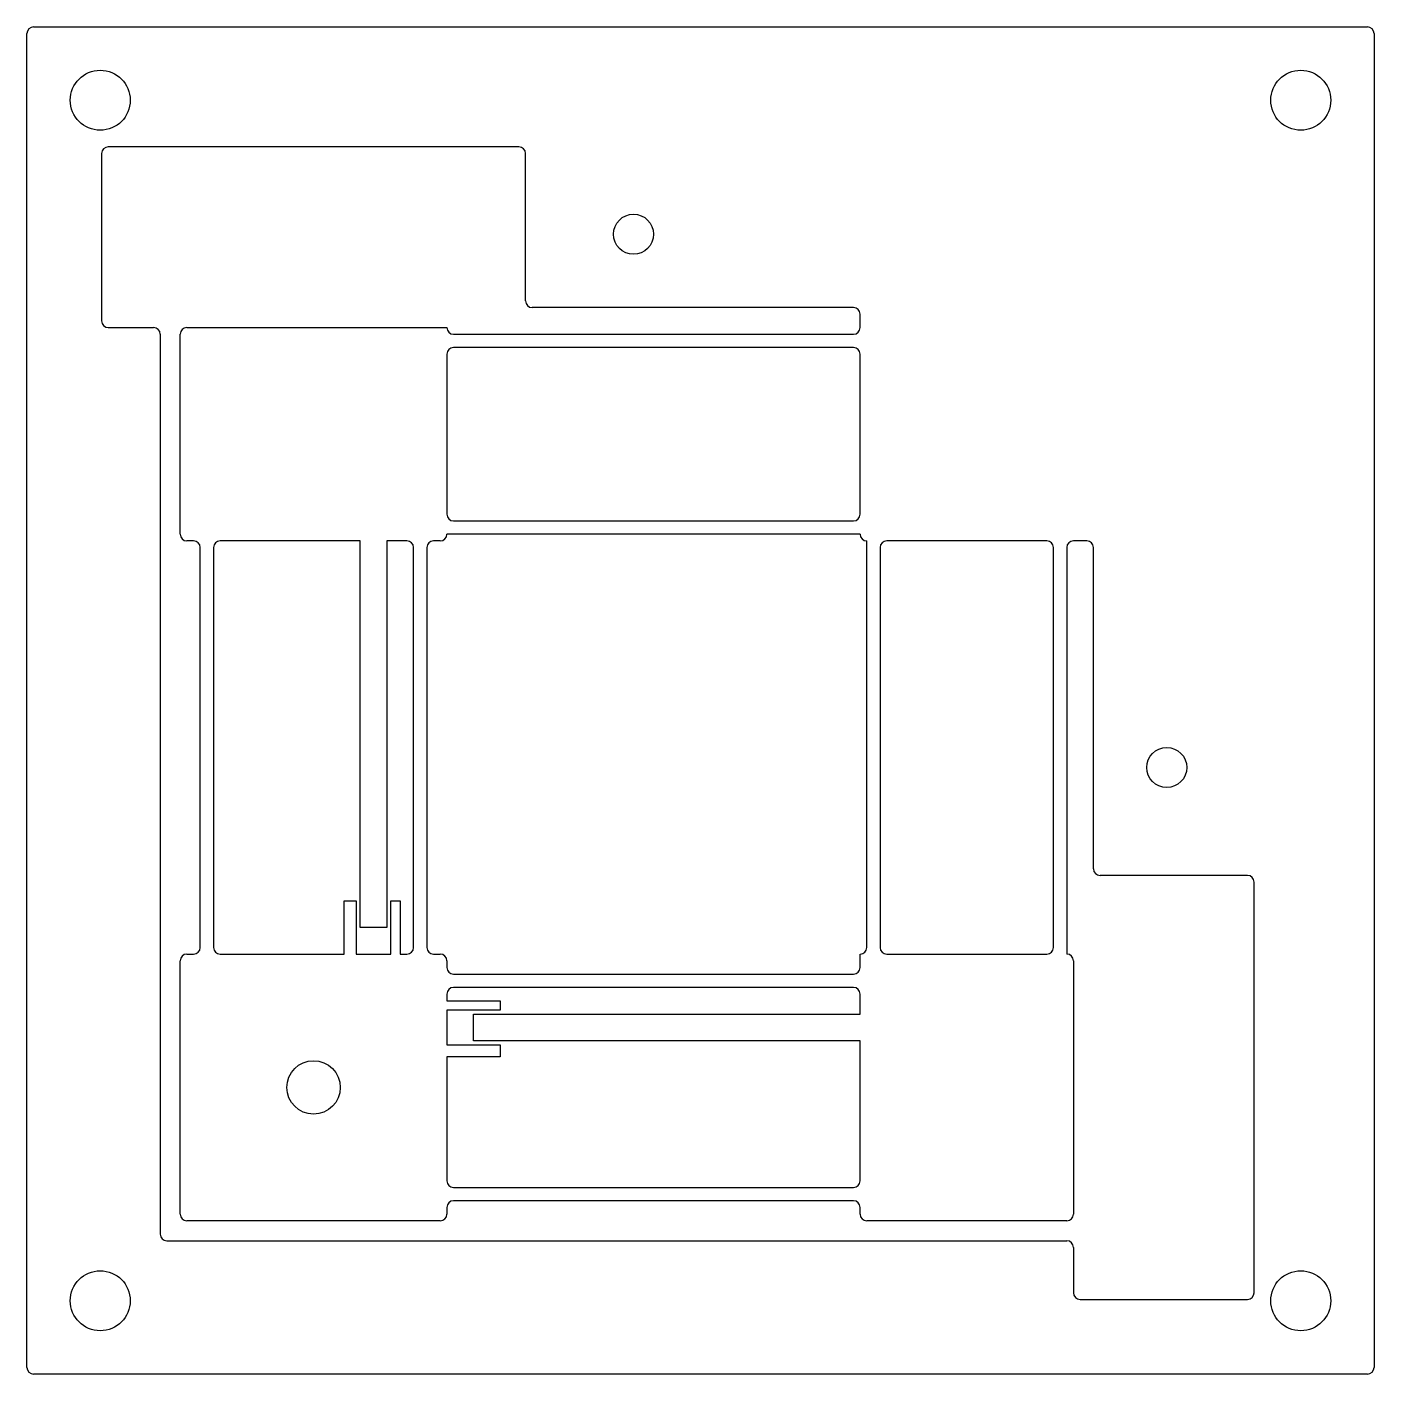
# Model space of a CAD drawing. Header units: millimetres. Extents: x -22 to 80, y -22 to 80.
import ezdxf

# ---------------------------------------------------------------- set-up
doc = ezdxf.new("R2010")
doc.units = ezdxf.units.MM

msp = doc.modelspace()

# ---------------------------------------------------------------- linework, layer by layer
for p, q in [((-21.5, -21), (-21.5, 79.05)), ((-21, 79.55), (79.05, 79.55)), ((79.55, 79.05), (79.55, -21)), ((-15.9, 70.05), (-15.9, 57.5)), ((15.4, 70.55), (-15.4, 70.55)), ((15.9, 59), (15.9, 70.05)), ((40.5, 58.5), (16.4, 58.5)), ((41, 57), (41, 58)), ((-15.4, 57), (-12, 57)), ((-9.5, 57), (10, 57)), ((-11.5, 56.5), (-11.5, -11)), ((-10, 41.5), (-10, 56.5)), ((10.5, 56.5), (40.5, 56.5)), ((10, 55), (10, 43)), ((40.5, 55.5), (10.5, 55.5)), ((41, 43), (41, 55)), ((10.5, 42.5), (40.5, 42.5)), ((41, 41.5), (10, 41.5)), ((-9, 41), (-9.5, 41)), ((-8.5, 10.5), (-8.5, 40.5)), ((-7.5, 40.5), (-7.5, 10.5)), ((3.5, 41), (-7, 41)), ((3.5, 12), (3.5, 41)), ((7, 41), (5.5, 41)), ((5.5, 41), (5.5, 12)), ((7.5, 10.5), (7.5, 40.5)), ((8.5, 40.5), (8.5, 10.5)), ((9.5, 41), (9, 41)), ((41.5, 10.5), (41.5, 41)), ((42.5, 40.5), (42.5, 10.5)), ((55, 41), (43, 41)), ((55.5, 10.5), (55.5, 40.5)), ((56.5, 40.5), (56.5, 10)), ((58, 41), (57, 41)), ((58.5, 16.4), (58.5, 40.5)), ((70.05, 15.9), (59, 15.9)), ((70.55, -15.4), (70.55, 15.4)), ((2.3, 10), (2.3, 14)), ((2.3, 14), (3.2, 14)), ((3.2, 14), (3.2, 10)), ((5.8, 10), (5.8, 14)), ((5.8, 14), (6.5, 14)), ((6.5, 14), (6.5, 10)), ((5.5, 12), (3.5, 12)), ((-10, -9.5), (-10, 9.5)), ((-9.5, 10), (-9, 10)), ((-7, 10), (2.3, 10)), ((3.2, 10), (5.8, 10)), ((6.5, 10), (7, 10)), ((9, 10), (9.5, 10)), ((10, 9.5), (10, 9)), ((41, 9), (41, 10)), ((43, 10), (55, 10)), ((57, 9.5), (57, -9.5)), ((10.5, 8.5), (40.5, 8.5)), ((40.5, 7.5), (10.5, 7.5)), ((10, 7), (10, 6.5)), ((10, 6.5), (14, 6.5)), ((14, 6.5), (14, 5.8)), ((41, 5.5), (41, 7)), ((14, 5.8), (10, 5.8)), ((10, 5.8), (10, 3.2)), ((12, 3.5), (12, 5.5)), ((12, 5.5), (41, 5.5)), ((10, 3.2), (14, 3.2)), ((41, 3.5), (12, 3.5)), ((14, 3.2), (14, 2.3)), ((41, -7), (41, 3.5)), ((14, 2.3), (10, 2.3)), ((10, 2.3), (10, -7)), ((10.5, -7.5), (40.5, -7.5)), ((10, -9), (10, -9.5)), ((40.5, -8.5), (10.5, -8.5)), ((41, -9.5), (41, -9)), ((9.5, -10), (-9.5, -10)), ((56.5, -10), (41.5, -10)), ((-11, -11.5), (56.5, -11.5)), ((57, -12), (57, -15.4)), ((57.5, -15.9), (70.05, -15.9)), ((79.05, -21.5), (-21, -21.5))]:
    msp.add_line(p, q)
for centre, radius in [((-16, 74.05), 2.25), ((74.05, 74.05), 2.25), ((24, 64), 1.5), ((64, 24), 1.5), ((0, 0), 2), ((-16, -16), 2.25), ((74.05, -16), 2.25)]:
    msp.add_circle(centre, radius)
for centre, start, end in [((-21, 79.05), 90, 180), ((79.05, 79.05), 0, 90), ((-15.4, 70.05), 90, 180), ((15.4, 70.05), 0, 90), ((16.4, 59), 180, 270), ((40.5, 58), 0, 90), ((-15.4, 57.5), 180, 270), ((-12, 56.5), 0, 90), ((-9.5, 56.5), 90, 180), ((10.5, 57), 180, 270), ((40.5, 57), 270, 360), ((10.5, 55), 90, 180), ((40.5, 55), 0, 90), ((10.5, 43), 180, 270), ((40.5, 43), 270, 360), ((-9.5, 41.5), 180, 270), ((9.5, 41.5), 270, 360), ((41.5, 41.5), 180, 270), ((-9, 40.5), 0, 90), ((-7, 40.5), 90, 180), ((7, 40.5), 0, 90), ((9, 40.5), 90, 180), ((43, 40.5), 90, 180), ((55, 40.5), 0, 90), ((57, 40.5), 90, 180), ((58, 40.5), 0, 90), ((59, 16.4), 180, 270), ((70.05, 15.4), 0, 90), ((-9, 10.5), 270, 360), ((-7, 10.5), 180, 270), ((7, 10.5), 270, 360), ((9, 10.5), 180, 270), ((41, 10.5), 270, 360), ((43, 10.5), 180, 270), ((55, 10.5), 270, 360), ((-9.5, 9.5), 90, 180), ((9.5, 9.5), 0, 90), ((56.5, 9.5), 0, 90), ((10.5, 9), 180, 270), ((40.5, 9), 270, 360), ((10.5, 7), 90, 180), ((40.5, 7), 0, 90), ((10.5, -7), 180, 270), ((40.5, -7), 270, 360), ((10.5, -9), 90, 180), ((40.5, -9), 0, 90), ((-9.5, -9.5), 180, 270), ((9.5, -9.5), 270, 360), ((41.5, -9.5), 180, 270), ((56.5, -9.5), 270, 360), ((-11, -11), 180, 270), ((56.5, -12), 0, 90), ((57.5, -15.4), 180, 270), ((70.05, -15.4), 270, 360), ((-21, -21), 180, 270), ((79.05, -21), 270, 360)]:
    msp.add_arc(centre, 0.5, start, end)

doc.saveas('drawing.dxf')
